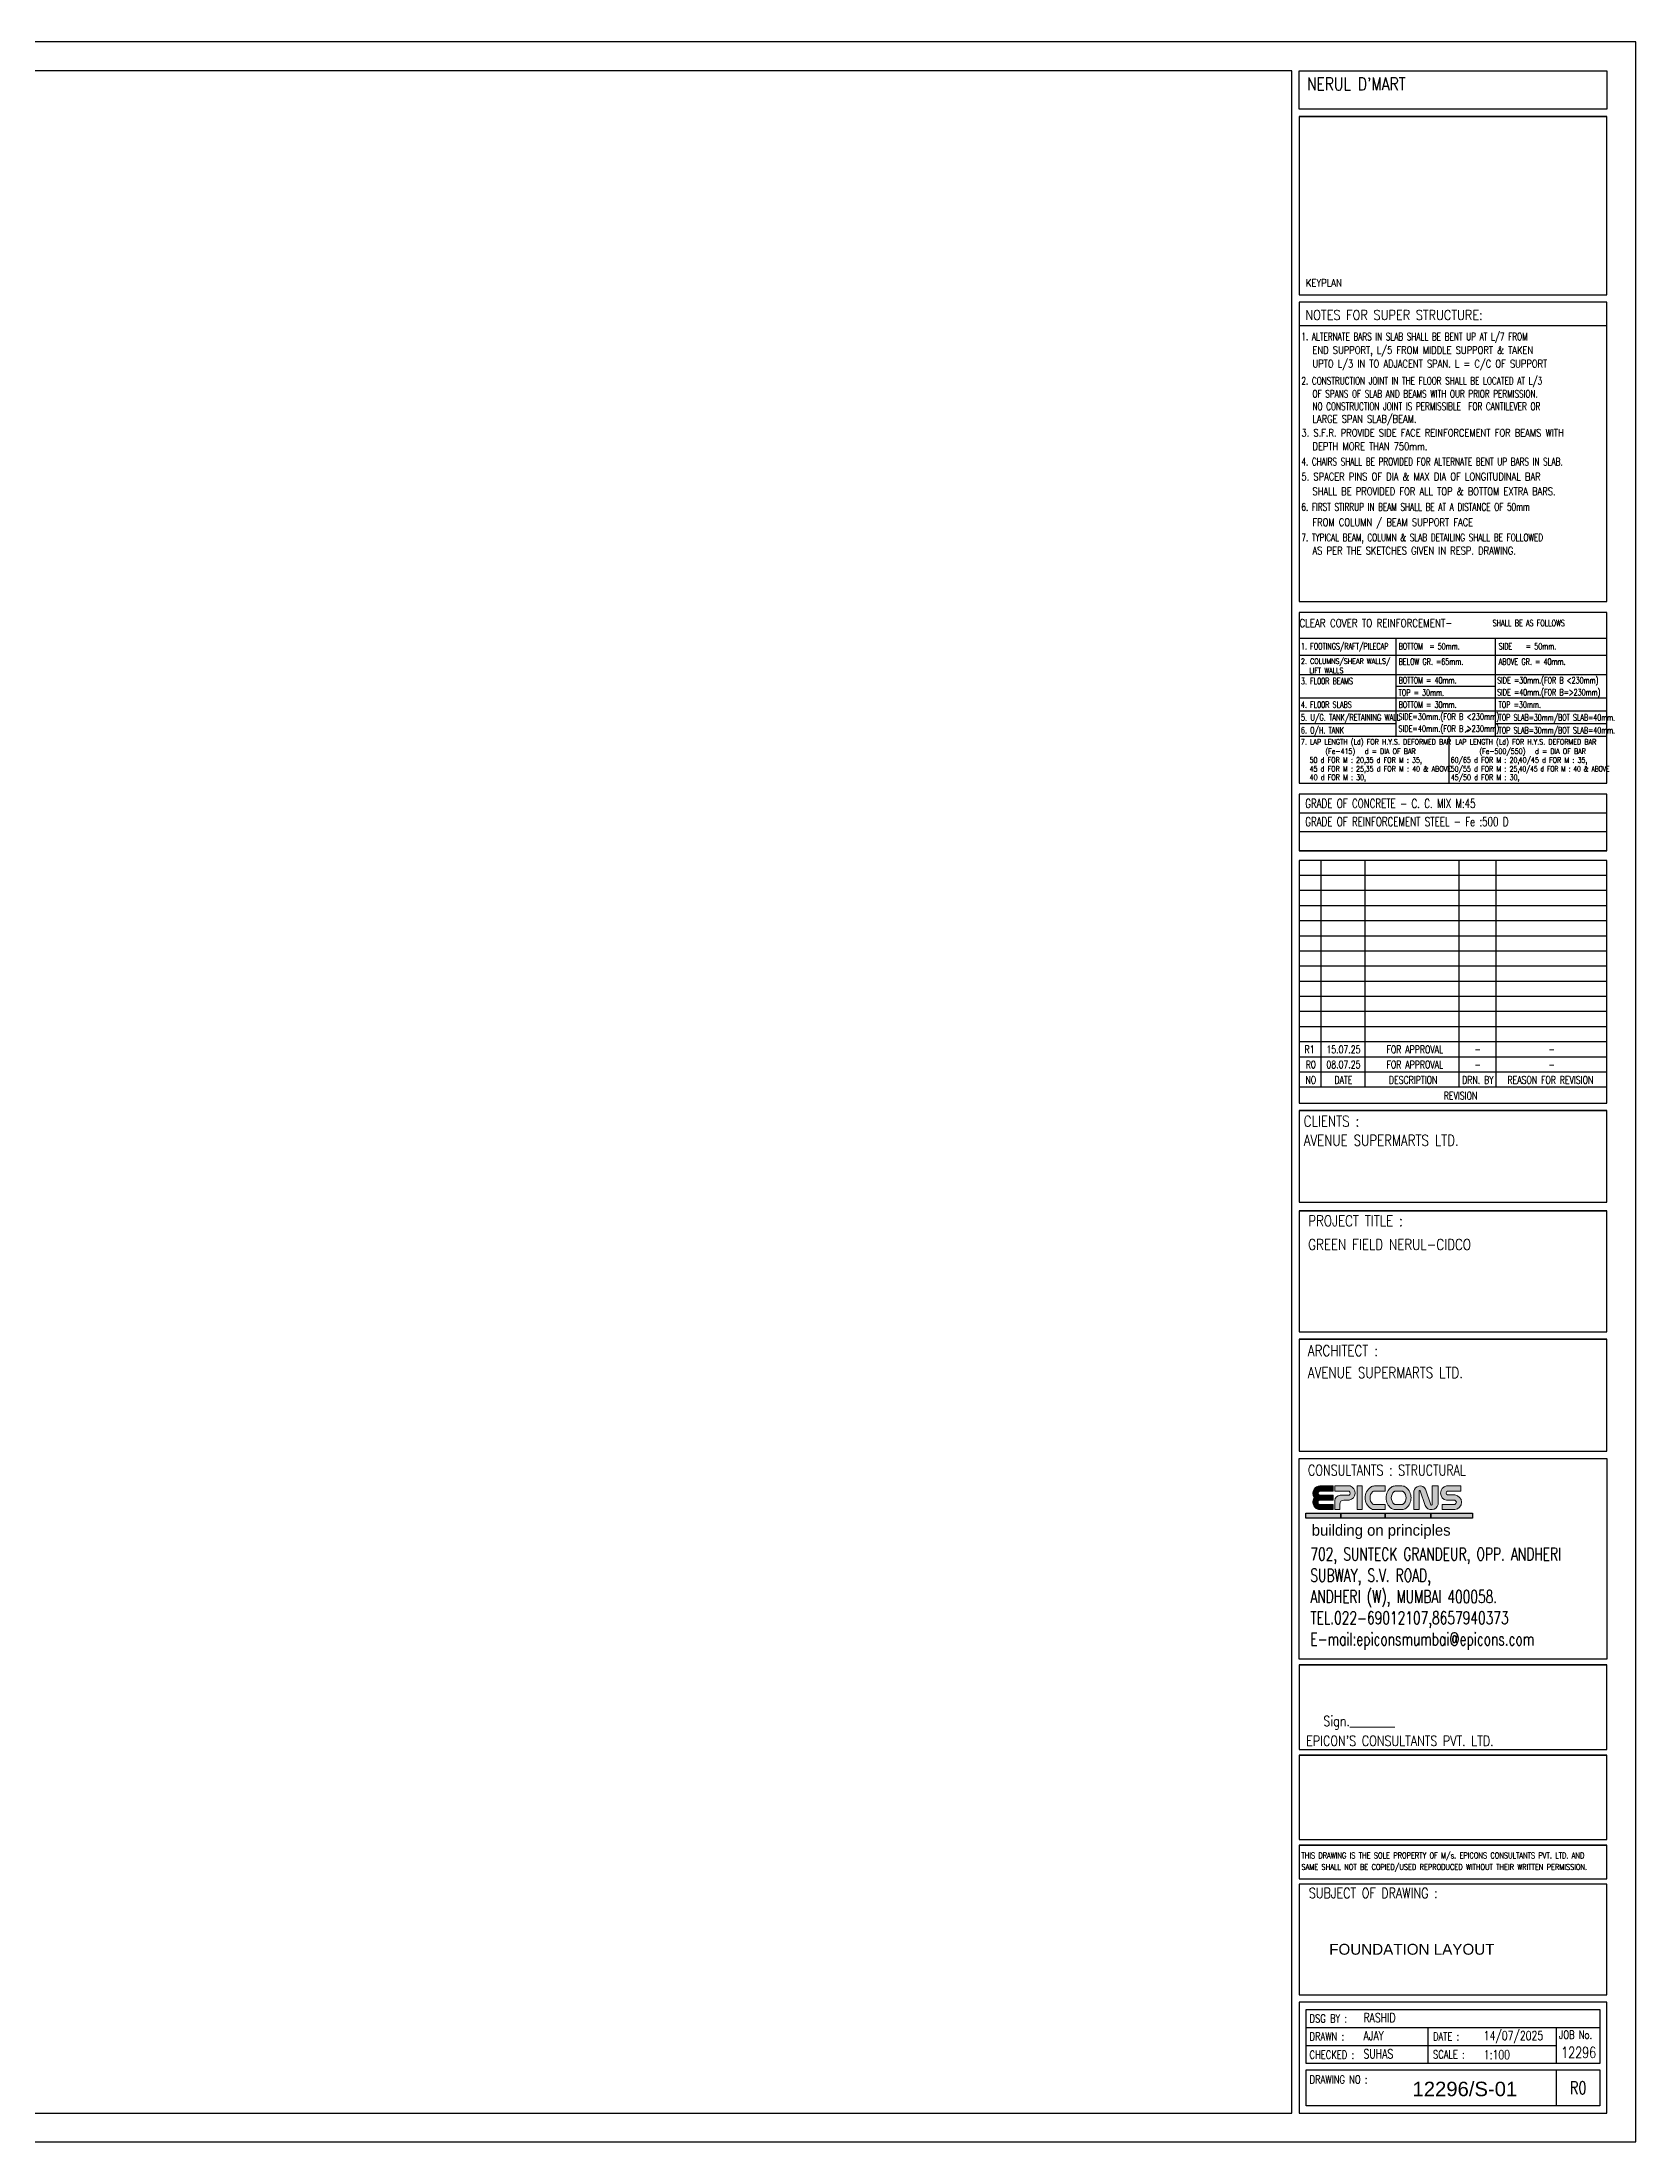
# Model space of a CAD drawing. Header units: inches. Extents: x 390771 to 646861, y -64061 to 219018.
# Drawn here: x 434771 to 478771, y -64061 to -6061 of the extents above; entities that cross this region are included whole.
import ezdxf
from ezdxf.enums import TextEntityAlignment as Align

# ---------------------------------------------------------------- set-up
doc = ezdxf.new("R2010")
doc.units = ezdxf.units.IN
doc.header["$MEASUREMENT"] = 0
doc.layers.add('00 ECPL LOGO', color=250, linetype='Continuous', lineweight=20)
doc.layers.add('S-TEXT', color=2, linetype='Continuous', lineweight=25)
for name, color, linetype in [('note t', 2, 'Continuous'), ('notes', 1, 'Continuous'), ('S-TEXT-1', 4, 'Continuous'), ('s_TITILE', 9, 'Continuous'), ('SCH-LINE', 7, 'Continuous'), ('ss_TITILE', 9, 'Continuous'), ('TEXT1', 2, 'Continuous'), ('TITLE', 6, 'Continuous')]:
    doc.layers.add(name, color=color, linetype=linetype)
doc.styles.add('1PTT-GFC Sheet$0$1PTT-GFC Sheet$0$a-textm', font='Simplex.shx', dxfattribs={"width": 0.85})
doc.styles.add('1PTT-GFC Sheet$0$1PTT-GFC Sheet$0$a-texts', font='Simplex.shx', dxfattribs={"width": 0.75})
doc.styles.add('1PTT-GFC Sheet$0$1PTT-GFC Sheet$0$TEXT1', font='Simplex.shx', dxfattribs={"width": 0.75})
doc.styles.add('a-textb', font='arial.ttf')
doc.styles.add('a-texts', font='Simplex.shx', dxfattribs={"width": 0.75})
doc.styles.add('D', font='simplex.shx', dxfattribs={"height": 200})
doc.styles.add('ROMANS', font='simplex.shx', dxfattribs={"width": 0.7})
doc.styles.add('TEXT1', font='Simplex.shx', dxfattribs={"width": 0.75})
doc.styles.add('VA_ROOM_TEXT', font='GOTHIC.TTF')

# ---------------------------------------------------------------- blocks, each defined once
blk = doc.blocks.new('zw$155A')
at = {"layer": '00 ECPL LOGO'}
h = blk.add_hatch(color=152, dxfattribs=at)
h.dxf.hatch_style = 1
h.paths.add_polyline_path([(79640, 17972), (79640, 18120), (79271, 18120, 0.261636), (79116, 18033, 0.285841), (79118, 17796, 0.344902), (79145, 17521, 0.204992), (79277, 17465), (79640, 17465), (79640, 17610), (79286, 17610, -1), (79277, 17727), (79640, 17727), (79640, 17861), (79286, 17861, -1), (79283, 17972)])
h = blk.add_hatch(color=152, dxfattribs=at)
h.dxf.hatch_style = 1
h.paths.add_polyline_path([(80107, 18120), (79689, 18120), (79689, 17972), (80086, 17972, -0.440545), (80086, 17861), (79834, 17861, 0.414214), (79689, 17716), (79689, 17465), (79825, 17465), (79825, 17618, -0.414214), (79934, 17727), (80086, 17727, 0.757811)])
h.paths.add_polyline_path([(80446, 18120), (80304, 18120), (80304, 17465), (80446, 17465)])
h.paths.add_polyline_path([(81081, 18120), (80782, 18120, 0.154275), (80677, 18087, 0.519672), (80677, 17498, 0.154275), (80782, 17465), (81081, 17465), (81081, 17610), (80750, 17610, -0.210356), (80723, 17622, -0.388707), (80723, 17960, -0.210356), (80750, 17972), (81081, 17972)])
h.paths.add_polyline_path([(81540, 18120), (81355, 18120, 0.159018), (81248, 18085, 0.507969), (81248, 17500, 0.159018), (81355, 17465), (81540, 17465, 0.173791), (81656, 17506, 0.472311), (81656, 18078, 0.173791)])
h.paths.add_polyline_path([(81553, 17972, -0.185052), (81577, 17962, -0.445894), (81577, 17619, -0.185052), (81553, 17610), (81348, 17610, -0.185052), (81323, 17619, -0.445894), (81323, 17962, -0.185052), (81348, 17972)], flags=16)
h.paths.add_polyline_path([(82190, 18031, 0.723435), (81870, 17972), (81870, 17465), (82011, 17465), (82011, 17972, -0.723435), (82047, 17986), (82181, 17579, 0.724077), (82538, 17610), (82538, 18120), (82376, 18120), (82376, 17612, -0.755661), (82333, 17598)])
h.paths.add_polyline_path([(83163, 18120), (82770, 18120, 0.823713), (82770, 17724), (83001, 17724, -0.713272), (83001, 17610), (82649, 17610), (82649, 17465), (83001, 17465, 0.900309), (83001, 17871), (82798, 17871, -0.746931), (82798, 17972), (83163, 17972)])
at = {"layer": 'S-TEXT'}
h = blk.add_hatch(color=142, dxfattribs=at)
h.dxf.hatch_style = 1
h.paths.add_polyline_path([(78890, 17369), (78890, 17231), (79850, 17231), (79850, 17369)])
h = blk.add_hatch(color=9, dxfattribs=at)
h.dxf.hatch_style = 1
h.paths.add_polyline_path([(79850, 17369), (81076, 17369), (81076, 17231), (79850, 17231)])
h = blk.add_hatch(color=142, dxfattribs=at)
h.dxf.hatch_style = 1
h.paths.add_polyline_path([(81076, 17231), (82333, 17231), (82333, 17369), (81076, 17369)])
h = blk.add_hatch(color=4, dxfattribs=at)
h.dxf.hatch_style = 1
h.paths.add_polyline_path([(82333, 17369), (82333, 17231), (83486, 17231), (83486, 17369)])
at = {"layer": '00 ECPL LOGO', "color": 152}
for p, q in [((79640, 18120, 0), (79271, 18120, 0)), ((80107, 18120, 0), (79689, 18120, 0)), ((80304, 18120, 0), (80446, 18120, 0)), ((80304, 18120, 0), (80304, 17465, 0)), ((80446, 18120, 0), (80446, 17465, 0)), ((80782, 18120, 0), (81081, 18120, 0)), ((81081, 17972, 0), (81081, 18120, 0)), ((81355, 18120, 0), (81540, 18120, 0)), ((82047, 17986, 0), (82181, 17579, 0)), ((82190, 18031, 0), (82333, 17598, 0)), ((82376, 18120, 0), (82538, 18120, 0)), ((82538, 18120, 0), (82376, 18120, 0)), ((82376, 18120, 0), (82376, 17610, 0)), ((82538, 18120, 0), (82538, 17610, 0)), ((82770, 18120, 0), (83163, 18120, 0)), ((83163, 18120, 0), (82770, 18120, 0)), ((83163, 17972, 0), (83163, 18120, 0)), ((79277, 17727, 0), (79640, 17727, 0)), ((79640, 17610, 0), (79277, 17610, 0)), ((79277, 17465, 0), (79640, 17465, 0)), ((79286, 17972, 0), (79640, 17972, 0)), ((79640, 17861, 0), (79286, 17861, 0)), ((79640, 17727, 0), (79640, 17861, 0)), ((79640, 17465, 0), (79640, 17610, 0)), ((79689, 17716, 0), (79689, 17465, 0)), ((79689, 17465, 0), (79825, 17465, 0)), ((79825, 17618, 0), (79825, 17465, 0)), ((80086, 17861, 0), (79834, 17861, 0)), ((79934, 17727, 0), (80086, 17727, 0)), ((80304, 17465, 0), (80446, 17465, 0)), ((80750, 17972, 0), (81081, 17972, 0)), ((80750, 17610, 0), (81081, 17610, 0)), ((80782, 17465, 0), (81081, 17465, 0)), ((81081, 17465, 0), (81081, 17610, 0)), ((81348, 17972, 0), (81553, 17972, 0)), ((81348, 17610, 0), (81553, 17610, 0)), ((81540, 17465, 0), (81355, 17465, 0)), ((81870, 17972, 0), (81870, 17465, 0)), ((81870, 17465, 0), (82011, 17465, 0)), ((82011, 17972, 0), (82011, 17465, 0)), ((82347, 17465, 0), (82376, 17465, 0)), ((82376, 17466, 0), (82376, 17465, 0)), ((82538, 17972, 0), (82538, 17972, 0)), ((82538, 17610, 0), (82538, 17610, 0)), ((82649, 17465, 0), (82649, 17610, 0)), ((82649, 17610, 0), (83001, 17610, 0)), ((82649, 17465, 0), (83001, 17465, 0)), ((82649, 17465, 0), (83001, 17465, 0)), ((83001, 17724, 0), (82770, 17724, 0)), ((82798, 17972, 0), (83163, 17972, 0)), ((83001, 17871, 0), (82798, 17871, 0))]:
    blk.add_line(p, q, dxfattribs=at)
at = {"layer": '00 ECPL LOGO', "color": 152, "elevation": 0}
for points in [[(79271, 18120), (79640, 18120), (79640, 17972)], [(80086, 17972), (79689, 17972), (79689, 18120), (80107, 18120)], [(80304, 18120), (80446, 18120)], [(80782, 18120), (81081, 18120)], [(81355, 18120), (81540, 18120)], [(82376, 18120), (82538, 18120)], [(82770, 18120), (83163, 18120)]]:
    blk.add_lwpolyline(points, dxfattribs=at)
at = {"layer": '00 ECPL LOGO', "color": 152}
for centre, radius, start, end in [((79307, 17916, 0), 224, 148.64797, 212.45631), ((79271, 17938, 0), 182, 90, 148.64797), ((80042, 17926, 0), 204, 282.71879, 71.3398), ((80884, 17792, 0), 360, 125.08074, 234.91926), ((80782, 17938, 0), 182, 90, 125.08074), ((81462, 17792, 0), 362, 126.14172, 233.85828), ((81355, 17938, 0), 182, 90, 126.14172), ((81540, 17938, 0), 182, 50.56378, 90), ((81420, 17792, 0), 370, 309.43622, 50.56378), ((82040, 17949, 0), 171, 28.74999, 172.28311), ((82031, 17973, 0), 20.3, 40.01913, 183.55226), ((82808, 17922, 0), 201, 101.04253, 258.95747), ((79307, 17676, 0), 224, 147.54369, 223.66124), ((79277, 17647, 0), 182, 223.66124, 270), ((79282, 17669, 0), 58.8, 94.02421, 265.97579), ((79284, 17916, 0), 55.4, 88.76368, 271.23632), ((79834, 17716, 0), 145, 90, 180), ((79934, 17618, 0), 109, 90, 180), ((80036, 17916, 0), 75.1, 312.44874, 47.55126), ((80908, 17791, 0), 250, 137.51709, 222.48291), ((80782, 17647, 0), 182, 234.91926, 270), ((80750, 17935, 0), 36.3, 90, 137.51709), ((80750, 17647, 0), 36.3, 222.48291, 270), ((81477, 17791, 0), 231, 131.93642, 228.06358), ((81355, 17647, 0), 182, 233.85828, 270), ((81348, 17935, 0), 36.3, 90, 131.93642), ((81348, 17647, 0), 36.3, 228.06358, 270), ((81540, 17647, 0), 182, 270, 309.43622), ((81553, 17935, 0), 36.3, 48.06358, 90), ((81553, 17647, 0), 36.3, 270, 311.93642), ((81423, 17791, 0), 231, 311.93642, 48.06358), ((82355, 17653, 0), 189, 203.2219, 346.75502), ((82352, 17611, 0), 23.9, 214.07961, 357.61273), ((82813, 17921, 0), 52.5, 106.48558, 253.51442), ((82980, 17668, 0), 204, 276.00604, 83.99396), ((82982, 17667, 0), 60.3, 289.00161, 70.99839)]:
    blk.add_arc(centre, radius, start, end, dxfattribs=at)
at = {"layer": 'notes', "color": 4}
blk.add_line((83285, 38925, 0), (83375, 39008, 0), dxfattribs=at)
at = {"layer": 'S-TEXT', "color": 7, "elevation": 0}
for points in [[(78890, 17369), (79850, 17369), (79850, 17231), (78890, 17231)], [(79850, 17369), (81076, 17369), (81076, 17231), (79850, 17231)], [(81076, 17369), (82333, 17369), (82333, 17231), (81076, 17231)], [(82333, 17369), (83486, 17369), (83486, 17231), (82333, 17231)]]:
    blk.add_lwpolyline(points, close=True, dxfattribs=at)
at = {"layer": 's_TITILE', "color": 1}
for p, q in [((87200, 50158), (78700, 50158)), ((87200, 36704, 0), (78700, 36704, 0)), ((87200, 36184, 0), (78700, 36184, 0)), ((87200, 35665, 0), (78700, 35665, 0)), ((78900, 2172), (78900, 3660)), ((78900, 3660), (87000, 3660)), ((87000, 3660), (87000, 2172)), ((78900, 3164), (87000, 3164)), ((82265, 2172), (82265, 3164)), ((85810, 2172), (85810, 3164)), ((78900, 2668), (85810, 2668)), ((87000, 2172), (78900, 2172)), ((78900, 1000), (78900, 1992)), ((78900, 1992), (87000, 1992)), ((85810, 1000), (85810, 1992)), ((87000, 1992), (87000, 1000)), ((87000, 1000), (78900, 1000))]:
    blk.add_line(p, q, dxfattribs=at)
at = {"layer": 's_TITILE', "color": 7}
for p, q in [((87200, 35397, 0), (78700, 35397, 0)), ((87200, 29548, 0), (78700, 29548, 0)), ((87200, 29130, 0), (78700, 29130, 0))]:
    blk.add_line(p, q, dxfattribs=at)
at = {"layer": 's_TITILE', "color": 8}
for p, q in [((79313, 29130, 0), (79313, 35397, 0)), ((80525, 29130, 0), (80525, 35397, 0)), ((83122, 29130, 0), (83122, 35397, 0)), ((84139, 29143, 0), (84139, 35397, 0)), ((87200, 34979, 0), (78700, 34979, 0)), ((87200, 34561, 0), (78700, 34561, 0)), ((87200, 34144, 0), (78700, 34144, 0)), ((87200, 33726, 0), (78700, 33726, 0)), ((87200, 33308, 0), (78700, 33308, 0)), ((87200, 32890, 0), (78700, 32890, 0)), ((87200, 32473, 0), (78700, 32473, 0)), ((87200, 32055, 0), (78700, 32055, 0)), ((87200, 31637, 0), (78700, 31637, 0)), ((87200, 31219, 0), (78700, 31219, 0)), ((87200, 30801, 0), (78700, 30801, 0)), ((87200, 30384, 0), (78700, 30384, 0)), ((87200, 29966, 0), (78700, 29966, 0))]:
    blk.add_line(p, q, dxfattribs=at)
at = {"layer": 's_TITILE', "color": 7}
blk.add_lwpolyline([(0, 0), (88000, 0), (88000, 58000), (0, 58000)], close=True, dxfattribs=at)
at = {"layer": 's_TITILE', "color": 1}
for points in [[(1300, 800), (78500, 800), (78500, 57200), (1300, 57200)], [(78700, 57200), (87200, 57200), (87200, 56143), (78700, 56143)], [(87200, 18877), (87200, 13333), (78700, 13333), (78700, 18877)], [(78700, 4060), (87200, 4060), (87200, 7119), (78700, 7119)], [(78700, 800), (87200, 800), (87200, 3860), (78700, 3860)]]:
    blk.add_lwpolyline(points, close=True, dxfattribs=at)
for points in [[(78700, 55943), (78700, 51018), (87200, 51018), (87200, 55943), (78700, 55943), (87200, 55943)], [(78700, 28486), (78700, 25956), (87200, 25956), (87200, 28486), (78700, 28486), (87200, 28486)], [(78700, 25715), (78700, 22377), (87200, 22377), (87200, 25715), (78700, 25715), (87200, 25715)], [(78700, 22177), (78700, 19077), (87200, 19077), (87200, 22177), (78700, 22177), (87200, 22177)], [(78700, 22177), (78700, 19077), (87200, 19077), (87200, 22177), (78700, 22177), (87200, 22177)], [(78700, 13178), (78700, 10842), (87200, 10842), (87200, 13178), (78700, 13178), (87200, 13178)], [(78700, 13178), (78700, 10842), (87200, 10842), (87200, 13178), (78700, 13178), (87200, 13178)], [(78700, 10687), (78700, 8351), (87200, 8351), (87200, 10687), (78700, 10687), (87200, 10687)], [(78700, 8196), (78700, 7266), (87200, 7266), (87200, 8196), (78700, 8196), (87200, 8196)]]:
    blk.add_lwpolyline(points, dxfattribs=at)
at = {"layer": 's_TITILE', "color": 1, "linetype": 'Continuous'}
blk.add_lwpolyline([(78700, 42546), (87200, 42546), (87200, 50818), (78700, 50818)], close=True, dxfattribs=at)
at = {"layer": 's_TITILE', "color": 1, "elevation": 0}
blk.add_lwpolyline([(87200, 37223), (78700, 37223), (78700, 35665), (87200, 35665)], close=True, dxfattribs=at)
at = {"layer": 's_TITILE', "color": 7, "elevation": 0}
blk.add_lwpolyline([(78700, 28695), (87200, 28695), (87200, 35397), (78700, 35397)], close=True, dxfattribs=at)
at = {"layer": 's_TITILE', "color": 8, "linetype": 'Continuous'}
blk.add_lwpolyline([(78700, 28695), (87200, 28695), (87200, 34144), (78700, 34144)], close=True, dxfattribs=at)
at = {"layer": 'SCH-LINE', "color": 1, "elevation": 0}
blk.add_lwpolyline([(87200, 42239), (78700, 42239), (78700, 37530), (87200, 37530)], close=True, dxfattribs=at)
at = {"layer": 'TEXT1', "color": 5}
for p, q in [((87200, 41052, 0), (78700, 41052, 0)), ((87200, 40524, 0), (78700, 40524, 0)), ((87200, 40524, 0), (78700, 40524, 0)), ((84119, 40199, 0), (81383, 40199, 0)), ((87200, 39873, 0), (78700, 39873, 0)), ((87200, 39520, 0), (78700, 39520, 0)), ((87200, 39520, 0), (78700, 39520, 0)), ((81383, 39168, 0), (78700, 39168, 0)), ((87200, 39168, 0), (84119, 39168, 0)), ((87200, 38815, 0), (78700, 38815, 0))]:
    blk.add_line(p, q, dxfattribs=at)
at = {"layer": 'TITLE', "color": 0}
for p, q in [((87200, 41527, 0), (78700, 41527, 0)), ((81383, 38815, 0), (81383, 41527, 0)), ((84119, 38815, 0), (84119, 41527, 0)), ((82840, 37530, 0), (82840, 38815, 0))]:
    blk.add_line(p, q, dxfattribs=at)
at = {"layer": '00 ECPL LOGO', "color": 152, "style": 'VA_ROOM_TEXT'}
blk.add_text('building on principles', height=306.82, dxfattribs=at).set_placement((79050, 16745, 0))
at = {"layer": 'note t', "style": 'D', "width": 0.8}
blk.add_text(' CLEAR COVER TO REINFORCEMENT- ', height=219.47, dxfattribs=at).set_placement((78590, 41841, 0))
at = {"layer": 'notes', "color": 4, "style": 'ROMANS'}
for s, height, width, p in [('SHALL BE AS FOLLOWS', 174.58, 0.7, (84045, 41863, 0)), ('45 d FOR M : 25,', 149.64, 0.7, (78989, 37849, -113114)), ('50 d FOR M : 20,', 149.64, 0.7, (78989, 38094, -113114)), ('40 d FOR M : 30,', 149.64, 0.7, (78992, 37615, -113114)), ('35 d FOR M : 35,', 149.64, 0.7, (80534, 38093, -113114)), ('35 d FOR M : 40 & ABOVE', 149.64, 0.7, (80537, 37851, -113114)), ('50/55 d FOR M : 25,', 149.64, 0.7, (82884, 37849, -113114)), ('45/50 d FOR M : 30,', 149.64, 0.7, (82887, 37615, -113114)), ('60/65 d FOR M : 20,', 149.64, 0.7, (82884, 38094, -113114)), ('40/45 d FOR M : 35,', 149.64, 0.7, (84762, 38093, -113114)), ('40/45 d FOR M : 40 & ABOVE', 149.64, 0.65, (84765, 37851, -113114))]:
    blk.add_text(s, height=height, dxfattribs=dict(at, width=width)).set_placement(p)
for s, height, width, p in [('1. FOOTINGS/RAFT/PILECAP', 174.58, 0.7, (78751, 41312, 0)), ('BOTTOM  = 50mm.', 174.58, 0.7, (81449, 41312, 0)), ('SIDE    = 50mm.', 174.58, 0.7, (84209, 41312, 0)), ('2. COLUMNS/SHEAR WALLS/', 149.64, 0.7, (78751, 40898, 0)), ('LIFT WALLS', 149.6, 0.7, (78987, 40643, 0)), ('BELOW GR. =65mm.', 174.58, 0.7, (81449, 40886, 0)), ('ABOVE GR. = 40mm.', 174.58, 0.7, (84209, 40886, 0)), ('3. FL00R BEAMS ', 174.58, 0.7, (78751, 40348, 0)), ('TOP = 30mm.', 174.58, 0.7, (81449, 40033, 0)), ('BOTTOM = 40mm.', 174.58, 0.7, (81449, 40372, 0)), ('SIDE =30mm.(FOR B <230mm)', 174.58, 0.7, (84167, 40371, 0)), ('SIDE =40mm.(FOR B=>230mm)', 174.58, 0.7, (84167, 40042, 0)), ('5. U/G. TANK/RETAINING WALL', 174.58, 0.65, (78751, 39344, 0)), ('4. FL00R SLABS ', 174.58, 0.7, (78751, 39697, 0)), ('SIDE=30mm.(FOR B <230mm)', 174.58, 0.65, (81444, 39367, 0)), ('BOTTOM = 30mm.', 174.58, 0.7, (81449, 39697, 0)), ('TOP SLAB=30mm/BOT SLAB=40mm.', 174.58, 0.6, (84209, 39344, 0)), ('TOP =30mm.', 174.6, 0.7, (84209, 39697, 0)), ('6. O/H. TANK', 174.58, 0.7, (78751, 38992, 0)), ('SIDE=40mm.(FOR B >230mm)', 174.58, 0.65, (81444, 39038, 0)), ('TOP SLAB=30mm/BOT SLAB=40mm.', 174.58, 0.6, (84209, 38992, 0)), ('7. LAP LENGTH (Ld) FOR H.Y.S. DEFORMED BAR', 149.64, 0.7, (78751, 38670, 0)), ('(Fe-415)   d = DIA OF BAR', 149.64, 0.7, (79427, 38411, 0)), ('LAP LENGTH (Ld) FOR H.Y.S. DEFORMED BAR', 149.64, 0.7, (83015, 38670, 0)), ('(Fe-500/550)   d = DIA OF BAR', 149.64, 0.7, (83677, 38411, 0))]:
    blk.add_text(s, height=height, dxfattribs=dict(at, width=width)).set_placement(p, align=Align.MIDDLE_LEFT)
at = {"layer": 'S-TEXT-1', "insert": (79013, 16414), "char_height": 352.07, "width": 7521.74, "attachment_point": 1, "style": 'ROMANS'}
blk.add_mtext('702, SUNTECK GRANDEUR, OPP. ANDHERI SUBWAY, S.V. ROAD,\\PANDHERI (W), MUMBAI 400058.\\PTEL.022-69012107,8657940373\\PE-mail:epiconsmumbai@epicons.com', dxfattribs=at)
at = {"layer": 's_TITILE', "color": 2}
for s, height, style, width, p in [('KEYPLAN', 200, '1PTT-GFC Sheet$0$1PTT-GFC Sheet$0$a-textm', 0.85, (78889, 51246)), ('CLIENTS :', 300, '1PTT-GFC Sheet$0$1PTT-GFC Sheet$0$a-texts', 0.8, (78828, 28043)), ('PROJECT TITLE :', 300, '1PTT-GFC Sheet$0$1PTT-GFC Sheet$0$a-texts', 0.8, (78952, 25291)), ('ARCHITECT :', 300, '1PTT-GFC Sheet$0$1PTT-GFC Sheet$0$a-texts', 0.8, (78945, 21706)), ('CONSULTANTS : STRUCTURAL', 300, '1PTT-GFC Sheet$0$1PTT-GFC Sheet$0$a-texts', 0.75, (78945, 18406)), ('DSG BY :', 225, '1PTT-GFC Sheet$0$1PTT-GFC Sheet$0$a-texts', 0.75, (78989, 3299)), ('DRAWN :', 225, '1PTT-GFC Sheet$0$1PTT-GFC Sheet$0$a-texts', 0.75, (78989, 2803)), ('DATE :', 225, '1PTT-GFC Sheet$0$1PTT-GFC Sheet$0$a-texts', 0.75, (82397, 2803)), ('JOB No.', 225, '1PTT-GFC Sheet$0$1PTT-GFC Sheet$0$a-texts', 0.75, (85878, 2850)), ('CHECKED :', 225, '1PTT-GFC Sheet$0$1PTT-GFC Sheet$0$a-texts', 0.75, (78989, 2298)), ('SCALE :', 225, '1PTT-GFC Sheet$0$1PTT-GFC Sheet$0$a-texts', 0.75, (82397, 2307)), ('DRAWING NO :', 225, '1PTT-GFC Sheet$0$1PTT-GFC Sheet$0$a-texts', 0.75, (78991, 1613))]:
    blk.add_text(s, height=height, dxfattribs=dict(at, style=style, width=width)).set_placement(p)
at = {"layer": 's_TITILE', "color": 2, "style": '1PTT-GFC Sheet$0$1PTT-GFC Sheet$0$TEXT1', "width": 0.75}
for s, height, p in [('NO', 208.9, (79024, 29229, 0)), ('DATE', 208.9, (79925, 29229, 0)), ('DESCRIPTION', 208.89, (81849, 29229, 0)), ('REVISION', 208.9, (83157, 28793, 0)), ('DRN. BY', 208.9, (83636, 29229, 0)), ('REASON FOR REVISION', 208.89, (85638, 29229, 0))]:
    blk.add_text(s, height=height, dxfattribs=at).set_placement(p, align=Align.CENTER)
at = {"layer": 's_TITILE', "color": 2, "style": '1PTT-GFC Sheet$0$1PTT-GFC Sheet$0$a-texts', "width": 0.8}
blk.add_text('Sign.________ ', height=281.6, dxfattribs=at).set_placement((80433, 11586), align=Align.MIDDLE)
at = {"layer": 's_TITILE', "color": 2, "style": 'ROMANS', "width": 0.8}
for s, p in [("EPICON'S CONSULTANTS PVT. LTD.", (78896, 11080)), ('SUBJECT OF DRAWING :', (78971, 6876))]:
    blk.add_text(s, height=281.6, dxfattribs=at).set_placement(p, align=Align.MIDDLE_LEFT)
at = {"layer": 'ss_TITILE', "color": 2, "style": 'a-texts', "width": 0.75}
blk.add_text('1:100', height=250, dxfattribs=at).set_placement((83799, 2285))
blk.add_text('R0', height=350, dxfattribs=at).set_placement((86405, 1496), align=Align.MIDDLE_CENTER)
at = {"layer": 'TEXT1', "style": 'ROMANS', "width": 0.75}
for s, p in [('THIS DRAWING IS THE SOLE PROPERTY OF M/s. EPICONS CONSULTANTS PVT. LTD. AND', (78764, 7834)), ('SAME SHALL NOT BE COPIED/USED REPRODUCED WITHOUT THEIR WRITTEN PERMISSION.', (78764, 7516))]:
    blk.add_text(s, height=160, dxfattribs=at).set_placement(p)

msp = doc.modelspace()

# ---------------------------------------------------------------- block references
msp.add_blockref('zw$155A', (390771.1, -64060.6))

# ---------------------------------------------------------------- texts
at = {"layer": 'S-TEXT', "color": 7, "style": 'ROMANS', "width": 0.8}
for s, p in [('AVENUE SUPERMARTS LTD.', (469599.5, -36393.5)), ('GREEN FIELD NERUL-CIDCO', (469723, -39272.8)), ('AVENUE SUPERMARTS LTD.', (469716.3, -42814.4))]:
    msp.add_text(s, height=300, dxfattribs=at).set_placement(p, align=Align.MIDDLE_LEFT)
at = {"layer": 'S-TEXT-1', "style": 'ROMANS'}
for s, width, p in [('1. ALTERNATE BARS IN SLAB SHALL BE BENT UP AT L/7 FROM', 0.7, (469535.7, -14300.5)), ('END SUPPORT, L/5 FROM MIDDLE SUPPORT & TAKEN', 0.8, (469842, -14676.4)), ('UPTO L/3 IN TO ADJACENT SPAN. L = C/C OF SUPPORT', 0.8, (469842, -15051.8)), ('2. CONSTRUCTION JOINT IN THE FLOOR SHALL BE LOCATED AT L/3', 0.7, (469535.7, -15524.1)), ('OF SPANS OF SLAB AND BEAMS WITH OUR PRIOR PERMISSION.', 0.7, (469842, -15882.1)), ('NO CONSTRUCTION JOINT IS PERMISSIBLE  FOR CANTILEVER OR', 0.7, (469842, -16228.9)), ('3. S.F.R. PROVIDE SIDE FACE REINFORCEMENT FOR BEAMS WITH', 0.8, (469535.7, -16960.4)), ('LARGE SPAN SLAB/BEAM.', 0.8, (469842, -16575.7)), ('DEPTH MORE THAN 750mm.', 0.8, (469842, -17332.2)), ('4. CHAIRS SHALL BE PROVIDED FOR ALTERNATE BENT UP BARS IN SLAB.', 0.7, (469535.7, -17755.5)), ('5. SPACER PINS OF DIA & MAX DIA OF LONGITUDINAL BAR', 0.8, (469535.7, -18169.1)), ('SHALL BE PROVIDED FOR ALL TOP & BOTTOM EXTRA BARS.', 0.8, (469842, -18577.5)), ('6. FIRST STIRRUP IN BEAM SHALL BE AT A DISTANCE OF 50mm', 0.7, (469535.7, -19005.8)), ('7. TYPICAL BEAM, COLUMN & SLAB DETAILING SHALL BE FOLLOWED', 0.7, (469535.7, -19850.3)), ('FROM COLUMN / BEAM SUPPORT FACE', 0.8, (469842, -19430.6)), ('AS PER THE SKETCHES GIVEN IN RESP. DRAWING.', 0.8, (469842, -20214.9))]:
    msp.add_text(s, height=210, dxfattribs=dict(at, width=width)).set_placement(p)
at = {"layer": 's_TITILE', "color": 2, "style": '1PTT-GFC Sheet$0$1PTT-GFC Sheet$0$a-textm', "width": 0.85}
msp.add_text('NOTES FOR SUPER STRUCTURE:', height=269.194, dxfattribs=at).set_placement((469643.9, -13733.5))
at = {"layer": 's_TITILE', "color": 2, "style": '1PTT-GFC Sheet$0$1PTT-GFC Sheet$0$a-texts', "width": 0.75}
msp.add_text('12296', height=300, dxfattribs=at).set_placement((476706.1, -61436.8), align=Align.TOP_LEFT)
at = {"layer": 'ss_TITILE', "color": 2, "style": 'TEXT1', "width": 0.75}
for s, height, p in [('R1', 208.89, (469761.1, -33989.4, 0)), ('R0', 208.89, (469794.7, -34407.2, 0)), ('08.07.25', 208.89, (470696.4, -34407.2, 0)), ('15.07.25', 208.89, (470696.4, -33989.4, 0)), ('FOR APPROVAL', 208.89, (472667.9, -33989.4, 0)), ('FOR APPROVAL', 208.89, (472667.9, -34407.2, 0)), ('-', 208.9, (474401.7, -33989.4, 0)), ('-', 208.9, (476440.5, -33989.4, 0)), ('-', 208.9, (474401.7, -34407.2, 0)), ('-', 208.9, (476440.5, -34407.2, 0))]:
    msp.add_text(s, height=height, dxfattribs=at).set_placement(p, align=Align.CENTER)
at = {"layer": 'ss_TITILE', "color": 2, "style": 'a-texts', "width": 0.75}
for s, p in [('RASHID', (471250.2, -60750.1)), ('AJAY', (471250.2, -61245.8)), ('14/07/2025', (474569.9, -61246)), ('SUHAS', (471250.2, -61750.9))]:
    msp.add_text(s, height=250, dxfattribs=at).set_placement(p)
at = {"layer": 'ss_TITILE', "color": 2, "style": 'a-textb'}
msp.add_text('12296/S-01', height=400, dxfattribs=at).set_placement((472603.4, -62795.4))
at = {"layer": 'ss_TITILE', "color": 2, "insert": (472583.9, -58740.2), "char_height": 300, "width": 6001.072, "attachment_point": 5, "style": 'a-textb'}
msp.add_mtext('FOUNDATION LAYOUT', dxfattribs=at)
at = {"layer": 'TITLE', "color": 2, "style": 'ROMANS'}
for s, height, width, p in [("NERUL D'MART", 350, 0.8, (469688.7, -7220.4)), ('GRADE OF CONCRETE - C. C. MIX M:45', 250, 0.7, (469642, -27091.5, 0)), ('GRADE OF REINFORCEMENT STEEL - Fe :500 D', 250, 0.7, (469642, -27594, 0))]:
    msp.add_text(s, height=height, dxfattribs=dict(at, width=width)).set_placement(p, align=Align.MIDDLE_LEFT)

doc.saveas('drawing.dxf')
